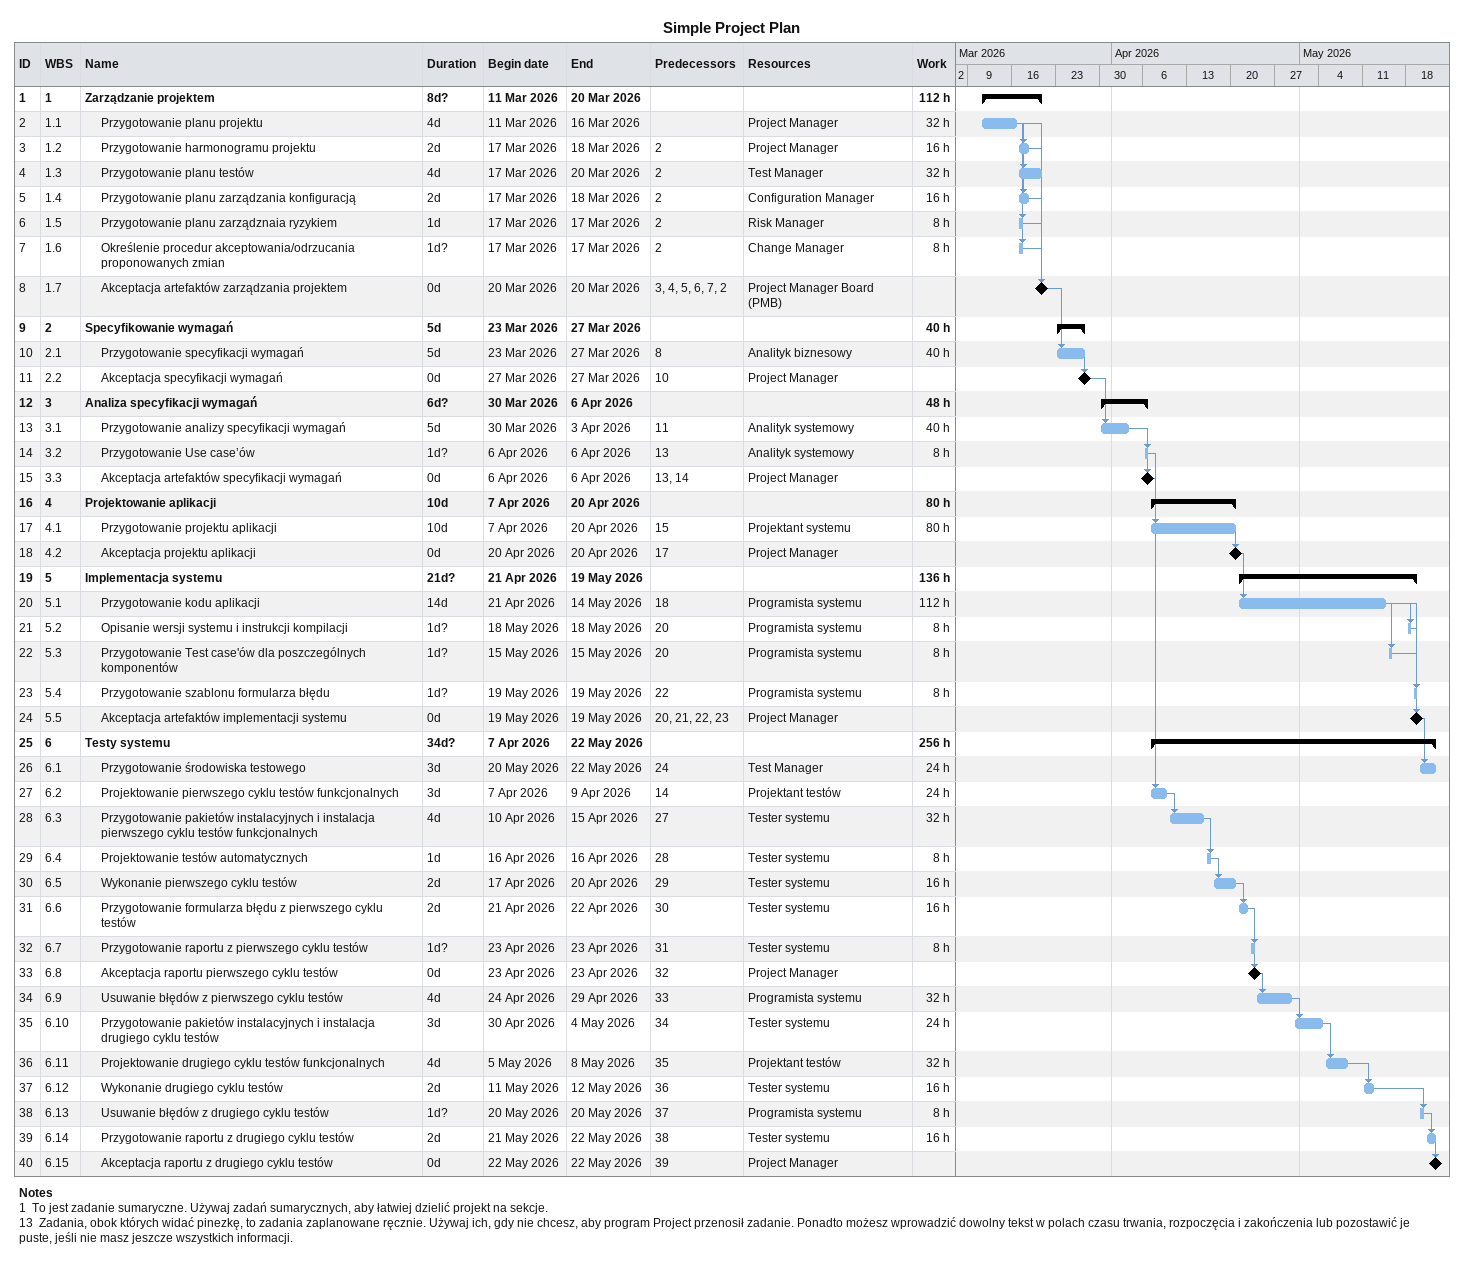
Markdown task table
Simple Project Plan

| ID | WBS | Task | Duration | Start | Finish | Predecessors | Resources | Work (h) |
|---|---|---|---|---|---|---|---|---|
| 1 | 1 | **Zarządzanie projektem** | 8d? | 2026-03-11 | 2026-03-20 |  |  | 112 |
| 2 | 1.1 | Przygotowanie planu projektu | 4d | 2026-03-11 | 2026-03-16 |  | Project Manager | 32 |
| 3 | 1.2 | Przygotowanie harmonogramu projektu | 2d | 2026-03-17 | 2026-03-18 | 2 | Project Manager | 16 |
| 4 | 1.3 | Przygotowanie planu testów | 4d | 2026-03-17 | 2026-03-20 | 2 | Test Manager | 32 |
| 5 | 1.4 | Przygotowanie planu zarządzania konfiguracją | 2d | 2026-03-17 | 2026-03-18 | 2 | Configuration Manager | 16 |
| 6 | 1.5 | Przygotowanie planu zarządznaia ryzykiem | 1d | 2026-03-17 | 2026-03-17 | 2 | Risk Manager | 8 |
| 7 | 1.6 | Określenie procedur akceptowania/odrzucania proponowanych zmian | 1d? | 2026-03-17 | 2026-03-17 | 2 | Change Manager | 8 |
| 8 | 1.7 | Akceptacja artefaktów zarządzania projektem | 0d | 2026-03-20 | 2026-03-20 | 3, 4, 5, 6, 7, 2 | Project Manager Board (PMB) |  |
| 9 | 2 | **Specyfikowanie wymagań** | 5d | 2026-03-23 | 2026-03-27 |  |  | 40 |
| 10 | 2.1 | Przygotowanie specyfikacji wymagań | 5d | 2026-03-23 | 2026-03-27 | 8 | Analityk biznesowy | 40 |
| 11 | 2.2 | Akceptacja specyfikacji wymagań | 0d | 2026-03-27 | 2026-03-27 | 10 | Project Manager |  |
| 12 | 3 | **Analiza specyfikacji wymagań** | 6d? | 2026-03-30 | 2026-04-06 |  |  | 48 |
| 13 | 3.1 | Przygotowanie analizy specyfikacji wymagań | 5d | 2026-03-30 | 2026-04-03 | 11 | Analityk systemowy | 40 |
| 14 | 3.2 | Przygotowanie Use case’ów | 1d? | 2026-04-06 | 2026-04-06 | 13 | Analityk systemowy | 8 |
| 15 | 3.3 | Akceptacja artefaktów specyfikacji wymagań | 0d | 2026-04-06 | 2026-04-06 | 13, 14 | Project Manager |  |
| 16 | 4 | **Projektowanie aplikacji** | 10d | 2026-04-07 | 2026-04-20 |  |  | 80 |
| 17 | 4.1 | Przygotowanie projektu aplikacji | 10d | 2026-04-07 | 2026-04-20 | 15 | Projektant systemu | 80 |
| 18 | 4.2 | Akceptacja projektu aplikacji | 0d | 2026-04-20 | 2026-04-20 | 17 | Project Manager |  |
| 19 | 5 | **Implementacja systemu** | 21d? | 2026-04-21 | 2026-05-19 |  |  | 136 |
| 20 | 5.1 | Przygotowanie kodu aplikacji | 14d | 2026-04-21 | 2026-05-14 | 18 | Programista systemu | 112 |
| 21 | 5.2 | Opisanie wersji systemu i instrukcji kompilacji | 1d? | 2026-05-18 | 2026-05-18 | 20 | Programista systemu | 8 |
| 22 | 5.3 | Przygotowanie Test case'ów dla poszczególnych komponentów | 1d? | 2026-05-15 | 2026-05-15 | 20 | Programista systemu | 8 |
| 23 | 5.4 | Przygotowanie szablonu formularza błędu | 1d? | 2026-05-19 | 2026-05-19 | 22 | Programista systemu | 8 |
| 24 | 5.5 | Akceptacja artefaktów implementacji systemu | 0d | 2026-05-19 | 2026-05-19 | 20, 21, 22, 23 | Project Manager |  |
| 25 | 6 | **Testy systemu** | 34d? | 2026-04-07 | 2026-05-22 |  |  | 256 |
| 26 | 6.1 | Przygotowanie środowiska testowego | 3d | 2026-05-20 | 2026-05-22 | 24 | Test Manager | 24 |
| 27 | 6.2 | Projektowanie pierwszego cyklu testów funkcjonalnych | 3d | 2026-04-07 | 2026-04-09 | 14 | Projektant testów | 24 |
| 28 | 6.3 | Przygotowanie pakietów instalacyjnych i instalacja pierwszego cyklu testów funkcjonalnych | 4d | 2026-04-10 | 2026-04-15 | 27 | Tester systemu | 32 |
| 29 | 6.4 | Projektowanie testów automatycznych | 1d | 2026-04-16 | 2026-04-16 | 28 | Tester systemu | 8 |
| 30 | 6.5 | Wykonanie pierwszego cyklu testów | 2d | 2026-04-17 | 2026-04-20 | 29 | Tester systemu | 16 |
| 31 | 6.6 | Przygotowanie formularza błędu z pierwszego cyklu testów | 2d | 2026-04-21 | 2026-04-22 | 30 | Tester systemu | 16 |
| 32 | 6.7 | Przygotowanie raportu z pierwszego cyklu testów | 1d? | 2026-04-23 | 2026-04-23 | 31 | Tester systemu | 8 |
| 33 | 6.8 | Akceptacja raportu pierwszego cyklu testów | 0d | 2026-04-23 | 2026-04-23 | 32 | Project Manager |  |
| 34 | 6.9 | Usuwanie błędów z pierwszego cyklu testów | 4d | 2026-04-24 | 2026-04-29 | 33 | Programista systemu | 32 |
| 35 | 6.10 | Przygotowanie pakietów instalacyjnych i instalacja drugiego cyklu testów | 3d | 2026-04-30 | 2026-05-04 | 34 | Tester systemu | 24 |
| 36 | 6.11 | Projektowanie drugiego cyklu testów funkcjonalnych | 4d | 2026-05-05 | 2026-05-08 | 35 | Projektant testów | 32 |
| 37 | 6.12 | Wykonanie drugiego cyklu testów | 2d | 2026-05-11 | 2026-05-12 | 36 | Tester systemu | 16 |
| 38 | 6.13 | Usuwanie błędów z drugiego cyklu testów | 1d? | 2026-05-20 | 2026-05-20 | 37 | Programista systemu | 8 |
| 39 | 6.14 | Przygotowanie raportu z drugiego cyklu testów | 2d | 2026-05-21 | 2026-05-22 | 38 | Tester systemu | 16 |
| 40 | 6.15 | Akceptacja raportu z drugiego cyklu testów | 0d | 2026-05-22 | 2026-05-22 | 39 | Project Manager |  |

Notes
- 1: To jest zadanie sumaryczne. Używaj zadań sumarycznych, aby łatwiej dzielić projekt na sekcje.
- 13: Zadania, obok których widać pinezkę, to zadania zaplanowane ręcznie. Używaj ich, gdy nie chcesz, aby program Project przenosił zadanie. Ponadto możesz wprowadzić dowolny tekst w polach czasu trwania, rozpoczęcia i zakończenia lub pozostawić je puste, jeśli nie masz jeszcze wszystkich informacji.
